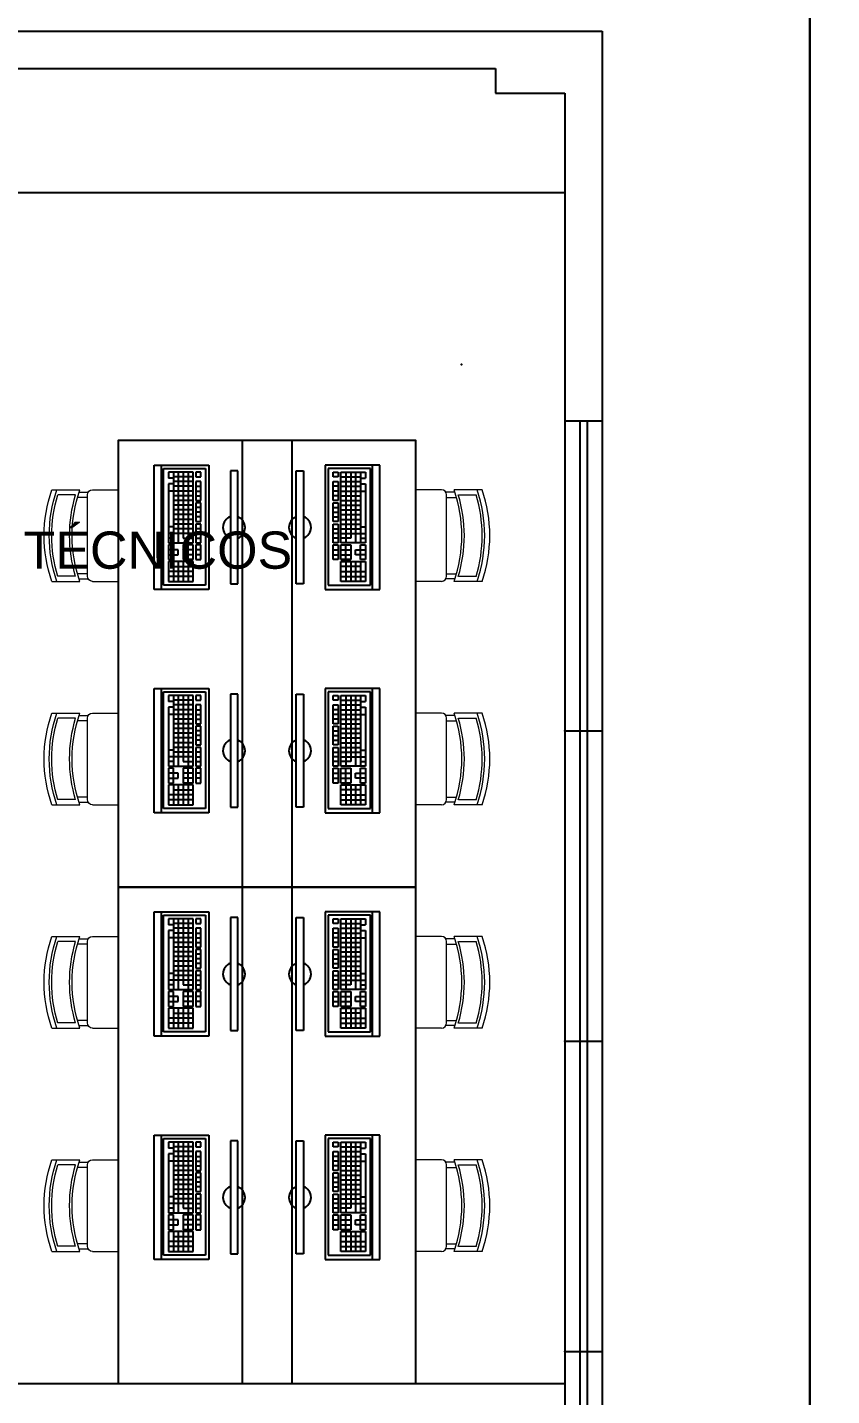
# Model space of a CAD drawing. Header units: millimetres. Extents: x 7034 to 7235, y -465 to -380.
# Drawn here: x 7163.03 to 7166.27, y -410.13 to -404.62 of the extents above; entities that cross this region are included whole.
import ezdxf

# ---------------------------------------------------------------- set-up
doc = ezdxf.new("R2010")
doc.units = ezdxf.units.MM
doc.header["$LTSCALE"] = 0.005
doc.linetypes.add('CONTINUO', pattern=[0])
doc.layers.get('0').update_dxf_attribs({"linetype": 'CONTINUO'})
doc.layers.add('0-LAYOUT', color=250, linetype='Continuous', lineweight=25)
for name, color, linetype in [('ARQ-PEITORIAL', 4, 'Continuous'), ('ARQ_ALVENARIA', 6, 'Continuous'), ('ARQ_ESQUADRIA', 5, 'Continuous'), ('ARQ_TXT_AMBIENTE', 3, 'Continuous')]:
    doc.layers.add(name, color=color, linetype=linetype)
doc.styles.get("Standard").update_dxf_attribs({"font": 'arial.ttf'})

# ---------------------------------------------------------------- blocks, each defined once
blk = doc.blocks.new('vafres')
at = {"lineweight": 13, "ltscale": 0.2}
for p, q in [((2157.847, 914.6481), (2157.847, 914.5352)), ((2157.8675, 914.5521), (2157.8675, 914.6239)), ((2158.1958, 914.5521), (2158.1958, 914.6239)), ((2158.2163, 914.6481), (2158.2163, 914.5352)), ((2157.8573, 914.5386), (2157.8573, 914.5017)), ((2157.8778, 914.5044), (2157.8778, 914.5455)), ((2158.1856, 914.5044), (2158.1856, 914.5448)), ((2158.2061, 914.5386), (2158.2061, 914.5017)), ((2157.847, 914.4839), (2157.847, 914.3813)), ((2158.1958, 914.5044), (2157.8675, 914.5044)), ((2158.2163, 914.4839), (2158.2163, 914.3813))]:
    blk.add_line(p, q, dxfattribs=at)
for centre, radius, start, end in [((2158.0317, 914.1094), 0.5694, 71.0753, 108.9246), ((2158.0317, 914.0889), 0.5694, 71.0753, 108.9246), ((2158.0317, 914.0787), 0.5694, 73.2016, 106.7984), ((2158.0317, 914.0787), 0.5694, 73.2016, 106.7984), ((2158.0317, 914.0069), 0.5694, 73.2016, 106.7984), ((2158.0317, 913.9966), 0.5694, 71.0753, 108.9246), ((2157.8675, 914.4839), 0.0205, 90, 180), ((2158.1958, 914.4839), 0.0205, 360, 90)]:
    blk.add_arc(centre, radius, start, end, dxfattribs=at)

msp = doc.modelspace()

# ---------------------------------------------------------------- linework, layer by layer
for points in [[(7166.1864, -402.1477), (7166.1864, -416.9977), (7145.1864, -416.9977), (7145.1864, -402.1477)], [(7187.1864, -402.1477), (7187.1864, -416.9977), (7166.1864, -416.9977), (7166.1864, -402.1477)]]:
    msp.add_lwpolyline(points, close=True)
at = {"layer": '0-LAYOUT'}
for p, q in [((7160.2696, -405.2832), (7165.1996, -405.2832)), ((7163.8996, -406.2832), (7163.8996, -410.0832)), ((7164.0996, -406.2832), (7164.0996, -410.0832)), ((7163.5452, -406.8826), (7163.5452, -406.3826)), ((7163.5452, -406.3826), (7163.5752, -406.3826)), ((7163.5752, -406.3826), (7163.7652, -406.3826)), ((7163.5752, -406.8826), (7163.5752, -406.3826)), ((7163.5825, -406.3953), (7163.7525, -406.3953)), ((7163.5825, -406.8653), (7163.5825, -406.3953)), ((7163.6025, -406.4103), (7163.6025, -406.4349)), ((7163.7025, -406.4103), (7163.6025, -406.4103)), ((7163.6225, -406.4103), (7163.6225, -406.6953)), ((7163.6425, -406.4103), (7163.6425, -406.6953)), ((7163.6625, -406.4103), (7163.6625, -406.6763)), ((7163.6825, -406.4103), (7163.6825, -406.6953)), ((7163.7025, -406.6953), (7163.7025, -406.4103)), ((7163.7125, -406.4103), (7163.7125, -406.4293)), ((7163.7325, -406.4103), (7163.7125, -406.4103)), ((7163.7325, -406.4293), (7163.7325, -406.4103)), ((7163.7525, -406.3953), (7163.7525, -406.8653)), ((7163.7652, -406.3826), (7163.7652, -406.8826)), ((7163.8523, -406.405), (7163.8523, -406.8601)), ((7163.8823, -406.405), (7163.8523, -406.405)), ((7163.8823, -406.8601), (7163.8823, -406.405)), ((7164.1169, -406.8601), (7164.1169, -406.405)), ((7164.1169, -406.405), (7164.1469, -406.405)), ((7164.1469, -406.405), (7164.1469, -406.8601)), ((7164.234, -406.3826), (7164.234, -406.8826)), ((7164.424, -406.3826), (7164.234, -406.3826)), ((7164.2467, -406.3953), (7164.2467, -406.8653)), ((7164.4167, -406.3953), (7164.2467, -406.3953)), ((7164.2667, -406.4293), (7164.2667, -406.4103)), ((7164.2667, -406.4103), (7164.2867, -406.4103)), ((7164.2867, -406.4103), (7164.2867, -406.4293)), ((7164.2967, -406.6953), (7164.2967, -406.4103)), ((7164.2967, -406.4103), (7164.3967, -406.4103)), ((7164.3167, -406.4103), (7164.3167, -406.6953)), ((7164.3367, -406.4103), (7164.3367, -406.6763)), ((7164.3567, -406.4103), (7164.3567, -406.6953)), ((7164.3767, -406.4103), (7164.3767, -406.6953)), ((7164.3967, -406.4103), (7164.3967, -406.4349)), ((7164.4167, -406.8653), (7164.4167, -406.3953)), ((7164.424, -406.8826), (7164.424, -406.3826)), ((7164.454, -406.3826), (7164.424, -406.3826)), ((7164.454, -406.8826), (7164.454, -406.3826)), ((7163.6225, -406.4349), (7163.6025, -406.4349)), ((7163.6225, -406.4573), (7163.6025, -406.4573)), ((7163.6025, -406.4573), (7163.6025, -406.6953)), ((7163.7025, -406.4293), (7163.6225, -406.4293)), ((7163.7025, -406.4483), (7163.6225, -406.4483)), ((7163.7025, -406.4673), (7163.6225, -406.4673)), ((7163.7125, -406.4293), (7163.7325, -406.4293)), ((7163.7125, -406.4483), (7163.7125, -406.5243)), ((7163.7325, -406.4483), (7163.7125, -406.4483)), ((7163.7125, -406.4673), (7163.7325, -406.4673)), ((7163.7325, -406.5243), (7163.7325, -406.4483)), ((7164.2867, -406.4293), (7164.2667, -406.4293)), ((7164.2667, -406.5243), (7164.2667, -406.4483)), ((7164.2667, -406.4483), (7164.2867, -406.4483)), ((7164.2867, -406.4673), (7164.2667, -406.4673)), ((7164.2867, -406.4483), (7164.2867, -406.5243)), ((7164.2967, -406.4293), (7164.3767, -406.4293)), ((7164.2967, -406.4483), (7164.3767, -406.4483)), ((7164.2967, -406.4673), (7164.3767, -406.4673)), ((7164.3767, -406.4349), (7164.3967, -406.4349)), ((7164.3767, -406.4573), (7164.3967, -406.4573)), ((7164.3967, -406.4573), (7164.3967, -406.6953)), ((7163.7025, -406.4863), (7163.6025, -406.4863)), ((7163.7025, -406.5053), (7163.6225, -406.5053)), ((7163.7025, -406.5243), (7163.6225, -406.5243)), ((7163.7125, -406.4863), (7163.7325, -406.4863)), ((7163.7125, -406.5053), (7163.7325, -406.5053)), ((7163.7125, -406.5243), (7163.7325, -406.5243)), ((7164.2867, -406.4863), (7164.2667, -406.4863)), ((7164.2867, -406.5053), (7164.2667, -406.5053)), ((7164.2867, -406.5243), (7164.2667, -406.5243)), ((7164.2967, -406.4863), (7164.3967, -406.4863)), ((7164.2967, -406.5053), (7164.3767, -406.5053)), ((7164.2967, -406.5243), (7164.3767, -406.5243)), ((7163.7025, -406.5433), (7163.6225, -406.5433)), ((7163.7025, -406.5623), (7163.6225, -406.5623)), ((7163.7025, -406.5813), (7163.6225, -406.5813)), ((7163.7125, -406.5334), (7163.7125, -406.6094)), ((7163.7325, -406.5334), (7163.7125, -406.5334)), ((7163.7325, -406.5524), (7163.7125, -406.5524)), ((7163.7325, -406.5714), (7163.7125, -406.5714)), ((7163.7325, -406.6094), (7163.7325, -406.5334)), ((7164.2667, -406.6094), (7164.2667, -406.5334)), ((7164.2667, -406.5334), (7164.2867, -406.5334)), ((7164.2667, -406.5524), (7164.2867, -406.5524)), ((7164.2667, -406.5714), (7164.2867, -406.5714)), ((7164.2867, -406.5334), (7164.2867, -406.6094)), ((7164.2967, -406.5433), (7164.3767, -406.5433)), ((7164.2967, -406.5623), (7164.3767, -406.5623)), ((7164.2967, -406.5813), (7164.3767, -406.5813)), ((7163.6225, -406.6303), (7163.6025, -406.6303)), ((7163.7025, -406.6003), (7163.6225, -406.6003)), ((7163.7025, -406.6193), (7163.6225, -406.6193)), ((7163.7025, -406.6383), (7163.6225, -406.6383)), ((7163.7325, -406.5904), (7163.7125, -406.5904)), ((7163.7125, -406.6094), (7163.7325, -406.6094)), ((7163.7125, -406.6193), (7163.7125, -406.6953)), ((7163.7325, -406.6193), (7163.7125, -406.6193)), ((7163.7325, -406.6383), (7163.7125, -406.6383)), ((7163.7325, -406.6953), (7163.7325, -406.6193)), ((7164.2667, -406.5904), (7164.2867, -406.5904)), ((7164.2867, -406.6094), (7164.2667, -406.6094)), ((7164.2667, -406.6953), (7164.2667, -406.6193)), ((7164.2667, -406.6193), (7164.2867, -406.6193)), ((7164.2667, -406.6383), (7164.2867, -406.6383)), ((7164.2867, -406.6193), (7164.2867, -406.6953)), ((7164.2967, -406.6003), (7164.3767, -406.6003)), ((7164.2967, -406.6193), (7164.3767, -406.6193)), ((7164.2967, -406.6383), (7164.3767, -406.6383)), ((7164.3767, -406.6303), (7164.3967, -406.6303)), ((7163.7025, -406.6573), (7163.6025, -406.6573)), ((7163.6225, -406.6763), (7163.6025, -406.6763)), ((7163.6625, -406.6763), (7163.7025, -406.6763)), ((7163.7125, -406.6573), (7163.7325, -406.6573)), ((7163.7125, -406.6763), (7163.7325, -406.6763)), ((7164.2867, -406.6573), (7164.2667, -406.6573)), ((7164.2867, -406.6763), (7164.2667, -406.6763)), ((7164.2967, -406.6573), (7164.3967, -406.6573)), ((7164.3367, -406.6763), (7164.2967, -406.6763)), ((7164.3767, -406.6763), (7164.3967, -406.6763)), ((7163.6025, -406.6953), (7163.7025, -406.6953)), ((7163.6025, -406.7028), (7163.6025, -406.7628)), ((7163.6225, -406.7028), (7163.6025, -406.7028)), ((7163.6425, -406.7228), (7163.6025, -406.7228)), ((7163.6025, -406.7428), (7163.6425, -406.7428)), ((7163.6225, -406.7628), (7163.6225, -406.7028)), ((7163.6425, -406.7428), (7163.6425, -406.7228)), ((7163.6625, -406.7028), (7163.6625, -406.7628)), ((7163.7025, -406.7028), (7163.6625, -406.7028)), ((7163.7025, -406.7228), (7163.6625, -406.7228)), ((7163.7025, -406.7428), (7163.6625, -406.7428)), ((7163.6825, -406.7628), (7163.6825, -406.7028)), ((7163.7025, -406.7628), (7163.7025, -406.7028)), ((7163.7125, -406.6953), (7163.7325, -406.6953)), ((7163.7125, -406.7028), (7163.7125, -406.7628)), ((7163.7325, -406.7028), (7163.7125, -406.7028)), ((7163.7325, -406.7228), (7163.7125, -406.7228)), ((7163.7325, -406.7428), (7163.7125, -406.7428)), ((7163.7325, -406.7628), (7163.7325, -406.7028)), ((7164.2867, -406.6953), (7164.2667, -406.6953)), ((7164.2667, -406.7628), (7164.2667, -406.7028)), ((7164.2667, -406.7028), (7164.2867, -406.7028)), ((7164.2667, -406.7228), (7164.2867, -406.7228)), ((7164.2667, -406.7428), (7164.2867, -406.7428)), ((7164.2867, -406.7028), (7164.2867, -406.7628)), ((7164.3967, -406.6953), (7164.2967, -406.6953)), ((7164.2967, -406.7628), (7164.2967, -406.7028)), ((7164.2967, -406.7028), (7164.3367, -406.7028)), ((7164.2967, -406.7228), (7164.3367, -406.7228)), ((7164.2967, -406.7428), (7164.3367, -406.7428)), ((7164.3167, -406.7628), (7164.3167, -406.7028)), ((7164.3367, -406.7028), (7164.3367, -406.7628)), ((7164.3567, -406.7428), (7164.3567, -406.7228)), ((7164.3567, -406.7228), (7164.3967, -406.7228)), ((7164.3967, -406.7428), (7164.3567, -406.7428)), ((7164.3767, -406.7028), (7164.3967, -406.7028)), ((7164.3767, -406.7628), (7164.3767, -406.7028)), ((7164.3967, -406.7028), (7164.3967, -406.7628)), ((7163.6025, -406.7628), (7163.6225, -406.7628)), ((7163.6025, -406.7703), (7163.6025, -406.8503)), ((7163.7025, -406.7703), (7163.6025, -406.7703)), ((7163.6225, -406.7703), (7163.6225, -406.8503)), ((7163.6225, -406.7903), (7163.7025, -406.7903)), ((7163.6425, -406.7703), (7163.6425, -406.8503)), ((7163.6625, -406.7628), (7163.7025, -406.7628)), ((7163.7025, -406.7628), (7163.6625, -406.7628)), ((7163.6625, -406.7703), (7163.6625, -406.8503)), ((7163.6825, -406.7703), (7163.6825, -406.8503)), ((7163.7025, -406.8503), (7163.7025, -406.7703)), ((7163.7125, -406.7628), (7163.7325, -406.7628)), ((7164.2867, -406.7628), (7164.2667, -406.7628)), ((7164.3367, -406.7628), (7164.2967, -406.7628)), ((7164.2967, -406.7628), (7164.3367, -406.7628)), ((7164.2967, -406.8503), (7164.2967, -406.7703)), ((7164.2967, -406.7703), (7164.3967, -406.7703)), ((7164.3767, -406.7903), (7164.2967, -406.7903)), ((7164.3167, -406.7703), (7164.3167, -406.8503)), ((7164.3367, -406.7703), (7164.3367, -406.8503)), ((7164.3567, -406.7703), (7164.3567, -406.8503)), ((7164.3967, -406.7628), (7164.3767, -406.7628)), ((7164.3767, -406.7703), (7164.3767, -406.8503)), ((7164.3967, -406.7703), (7164.3967, -406.8503)), ((7163.7025, -406.8103), (7163.6025, -406.8103)), ((7163.7025, -406.8303), (7163.6025, -406.8303)), ((7163.6025, -406.8503), (7163.7025, -406.8503)), ((7163.8523, -406.8601), (7163.8823, -406.8601)), ((7164.1469, -406.8601), (7164.1169, -406.8601)), ((7164.2967, -406.8103), (7164.3967, -406.8103)), ((7164.2967, -406.8303), (7164.3967, -406.8303)), ((7164.3967, -406.8503), (7164.2967, -406.8503)), ((7163.5752, -406.8826), (7163.5452, -406.8826)), ((7163.7652, -406.8826), (7163.5752, -406.8826)), ((7163.7525, -406.8653), (7163.5825, -406.8653)), ((7164.234, -406.8826), (7164.424, -406.8826)), ((7164.2467, -406.8653), (7164.4167, -406.8653)), ((7164.424, -406.8826), (7164.454, -406.8826)), ((7163.5452, -407.7826), (7163.5452, -407.2826)), ((7163.5452, -407.2826), (7163.5752, -407.2826)), ((7163.5752, -407.2826), (7163.7652, -407.2826)), ((7163.5752, -407.7826), (7163.5752, -407.2826)), ((7163.5825, -407.2953), (7163.7525, -407.2953)), ((7163.5825, -407.7653), (7163.5825, -407.2953)), ((7163.7525, -407.2953), (7163.7525, -407.7653)), ((7163.7652, -407.2826), (7163.7652, -407.7826)), ((7164.234, -407.2826), (7164.234, -407.7826)), ((7164.424, -407.2826), (7164.234, -407.2826)), ((7164.2467, -407.2953), (7164.2467, -407.7653)), ((7164.4167, -407.2953), (7164.2467, -407.2953)), ((7164.4167, -407.7653), (7164.4167, -407.2953)), ((7164.424, -407.7826), (7164.424, -407.2826)), ((7164.454, -407.2826), (7164.424, -407.2826)), ((7164.454, -407.7826), (7164.454, -407.2826)), ((7163.6025, -407.3103), (7163.6025, -407.3349)), ((7163.7025, -407.3103), (7163.6025, -407.3103)), ((7163.6225, -407.3349), (7163.6025, -407.3349)), ((7163.6225, -407.3103), (7163.6225, -407.5953)), ((7163.7025, -407.3293), (7163.6225, -407.3293)), ((7163.7025, -407.3483), (7163.6225, -407.3483)), ((7163.6425, -407.3103), (7163.6425, -407.5953)), ((7163.6625, -407.3103), (7163.6625, -407.5763)), ((7163.6825, -407.3103), (7163.6825, -407.5953)), ((7163.7025, -407.5953), (7163.7025, -407.3103)), ((7163.7125, -407.3103), (7163.7125, -407.3293)), ((7163.7325, -407.3103), (7163.7125, -407.3103)), ((7163.7125, -407.3293), (7163.7325, -407.3293)), ((7163.7125, -407.3483), (7163.7125, -407.4243)), ((7163.7325, -407.3483), (7163.7125, -407.3483)), ((7163.7325, -407.3293), (7163.7325, -407.3103)), ((7163.7325, -407.4243), (7163.7325, -407.3483)), ((7163.8523, -407.305), (7163.8523, -407.7601)), ((7163.8823, -407.305), (7163.8523, -407.305)), ((7163.8823, -407.7601), (7163.8823, -407.305)), ((7164.1169, -407.7601), (7164.1169, -407.305)), ((7164.1169, -407.305), (7164.1469, -407.305)), ((7164.1469, -407.305), (7164.1469, -407.7601)), ((7164.2667, -407.3293), (7164.2667, -407.3103)), ((7164.2667, -407.3103), (7164.2867, -407.3103)), ((7164.2867, -407.3293), (7164.2667, -407.3293)), ((7164.2667, -407.4243), (7164.2667, -407.3483)), ((7164.2667, -407.3483), (7164.2867, -407.3483)), ((7164.2867, -407.3103), (7164.2867, -407.3293)), ((7164.2867, -407.3483), (7164.2867, -407.4243)), ((7164.2967, -407.5953), (7164.2967, -407.3103)), ((7164.2967, -407.3103), (7164.3967, -407.3103)), ((7164.2967, -407.3293), (7164.3767, -407.3293)), ((7164.2967, -407.3483), (7164.3767, -407.3483)), ((7164.3167, -407.3103), (7164.3167, -407.5953)), ((7164.3367, -407.3103), (7164.3367, -407.5763)), ((7164.3567, -407.3103), (7164.3567, -407.5953)), ((7164.3767, -407.3103), (7164.3767, -407.5953)), ((7164.3767, -407.3349), (7164.3967, -407.3349)), ((7164.3967, -407.3103), (7164.3967, -407.3349)), ((7163.6225, -407.3573), (7163.6025, -407.3573)), ((7163.6025, -407.3573), (7163.6025, -407.5953)), ((7163.7025, -407.3863), (7163.6025, -407.3863)), ((7163.7025, -407.3673), (7163.6225, -407.3673)), ((7163.7025, -407.4053), (7163.6225, -407.4053)), ((7163.7125, -407.3673), (7163.7325, -407.3673)), ((7163.7125, -407.3863), (7163.7325, -407.3863)), ((7163.7125, -407.4053), (7163.7325, -407.4053)), ((7164.2867, -407.3673), (7164.2667, -407.3673)), ((7164.2867, -407.3863), (7164.2667, -407.3863)), ((7164.2867, -407.4053), (7164.2667, -407.4053)), ((7164.2967, -407.3673), (7164.3767, -407.3673)), ((7164.2967, -407.3863), (7164.3967, -407.3863)), ((7164.2967, -407.4053), (7164.3767, -407.4053)), ((7164.3767, -407.3573), (7164.3967, -407.3573)), ((7164.3967, -407.3573), (7164.3967, -407.5953)), ((7163.7025, -407.4243), (7163.6225, -407.4243)), ((7163.7025, -407.4433), (7163.6225, -407.4433)), ((7163.7025, -407.4623), (7163.6225, -407.4623)), ((7163.7125, -407.4243), (7163.7325, -407.4243)), ((7163.7125, -407.4334), (7163.7125, -407.5094)), ((7163.7325, -407.4334), (7163.7125, -407.4334)), ((7163.7325, -407.4524), (7163.7125, -407.4524)), ((7163.7325, -407.5094), (7163.7325, -407.4334)), ((7164.2867, -407.4243), (7164.2667, -407.4243)), ((7164.2667, -407.5094), (7164.2667, -407.4334)), ((7164.2667, -407.4334), (7164.2867, -407.4334)), ((7164.2667, -407.4524), (7164.2867, -407.4524)), ((7164.2867, -407.4334), (7164.2867, -407.5094)), ((7164.2967, -407.4243), (7164.3767, -407.4243)), ((7164.2967, -407.4433), (7164.3767, -407.4433)), ((7164.2967, -407.4623), (7164.3767, -407.4623)), ((7163.7025, -407.4813), (7163.6225, -407.4813)), ((7163.7025, -407.5003), (7163.6225, -407.5003)), ((7163.7025, -407.5193), (7163.6225, -407.5193)), ((7163.7325, -407.4714), (7163.7125, -407.4714)), ((7163.7325, -407.4904), (7163.7125, -407.4904)), ((7163.7125, -407.5094), (7163.7325, -407.5094)), ((7163.7125, -407.5193), (7163.7125, -407.5953)), ((7163.7325, -407.5193), (7163.7125, -407.5193)), ((7163.7325, -407.5953), (7163.7325, -407.5193)), ((7164.2667, -407.4714), (7164.2867, -407.4714)), ((7164.2667, -407.4904), (7164.2867, -407.4904)), ((7164.2867, -407.5094), (7164.2667, -407.5094)), ((7164.2667, -407.5953), (7164.2667, -407.5193)), ((7164.2667, -407.5193), (7164.2867, -407.5193)), ((7164.2867, -407.5193), (7164.2867, -407.5953)), ((7164.2967, -407.4813), (7164.3767, -407.4813)), ((7164.2967, -407.5003), (7164.3767, -407.5003)), ((7164.2967, -407.5193), (7164.3767, -407.5193)), ((7163.6225, -407.5303), (7163.6025, -407.5303)), ((7163.7025, -407.5573), (7163.6025, -407.5573)), ((7163.6225, -407.5763), (7163.6025, -407.5763)), ((7163.7025, -407.5383), (7163.6225, -407.5383)), ((7163.6625, -407.5763), (7163.7025, -407.5763)), ((7163.7325, -407.5383), (7163.7125, -407.5383)), ((7163.7125, -407.5573), (7163.7325, -407.5573)), ((7163.7125, -407.5763), (7163.7325, -407.5763)), ((7164.2667, -407.5383), (7164.2867, -407.5383)), ((7164.2867, -407.5573), (7164.2667, -407.5573)), ((7164.2867, -407.5763), (7164.2667, -407.5763)), ((7164.2967, -407.5383), (7164.3767, -407.5383)), ((7164.2967, -407.5573), (7164.3967, -407.5573)), ((7164.3367, -407.5763), (7164.2967, -407.5763)), ((7164.3767, -407.5303), (7164.3967, -407.5303)), ((7164.3767, -407.5763), (7164.3967, -407.5763)), ((7163.6025, -407.5953), (7163.7025, -407.5953)), ((7163.6025, -407.6028), (7163.6025, -407.6628)), ((7163.6225, -407.6028), (7163.6025, -407.6028)), ((7163.6425, -407.6228), (7163.6025, -407.6228)), ((7163.6225, -407.6628), (7163.6225, -407.6028)), ((7163.6425, -407.6428), (7163.6425, -407.6228)), ((7163.6625, -407.6028), (7163.6625, -407.6628)), ((7163.7025, -407.6028), (7163.6625, -407.6028)), ((7163.7025, -407.6228), (7163.6625, -407.6228)), ((7163.6825, -407.6628), (7163.6825, -407.6028)), ((7163.7025, -407.6628), (7163.7025, -407.6028)), ((7163.7125, -407.5953), (7163.7325, -407.5953)), ((7163.7125, -407.6028), (7163.7125, -407.6628)), ((7163.7325, -407.6028), (7163.7125, -407.6028)), ((7163.7325, -407.6228), (7163.7125, -407.6228)), ((7163.7325, -407.6628), (7163.7325, -407.6028)), ((7164.2867, -407.5953), (7164.2667, -407.5953)), ((7164.2667, -407.6628), (7164.2667, -407.6028)), ((7164.2667, -407.6028), (7164.2867, -407.6028)), ((7164.2667, -407.6228), (7164.2867, -407.6228)), ((7164.2867, -407.6028), (7164.2867, -407.6628)), ((7164.3967, -407.5953), (7164.2967, -407.5953)), ((7164.2967, -407.6628), (7164.2967, -407.6028)), ((7164.2967, -407.6028), (7164.3367, -407.6028)), ((7164.2967, -407.6228), (7164.3367, -407.6228)), ((7164.3167, -407.6628), (7164.3167, -407.6028)), ((7164.3367, -407.6028), (7164.3367, -407.6628)), ((7164.3567, -407.6428), (7164.3567, -407.6228)), ((7164.3567, -407.6228), (7164.3967, -407.6228)), ((7164.3767, -407.6028), (7164.3967, -407.6028)), ((7164.3767, -407.6628), (7164.3767, -407.6028)), ((7164.3967, -407.6028), (7164.3967, -407.6628)), ((7163.6025, -407.6428), (7163.6425, -407.6428)), ((7163.6025, -407.6628), (7163.6225, -407.6628)), ((7163.6025, -407.6703), (7163.6025, -407.7503)), ((7163.7025, -407.6703), (7163.6025, -407.6703)), ((7163.6225, -407.6703), (7163.6225, -407.7503)), ((7163.6425, -407.6703), (7163.6425, -407.7503)), ((7163.7025, -407.6428), (7163.6625, -407.6428)), ((7163.6625, -407.6628), (7163.7025, -407.6628)), ((7163.7025, -407.6628), (7163.6625, -407.6628)), ((7163.6625, -407.6703), (7163.6625, -407.7503)), ((7163.6825, -407.6703), (7163.6825, -407.7503)), ((7163.7025, -407.7503), (7163.7025, -407.6703)), ((7163.7325, -407.6428), (7163.7125, -407.6428)), ((7163.7125, -407.6628), (7163.7325, -407.6628)), ((7164.2667, -407.6428), (7164.2867, -407.6428)), ((7164.2867, -407.6628), (7164.2667, -407.6628)), ((7164.2967, -407.6428), (7164.3367, -407.6428)), ((7164.3367, -407.6628), (7164.2967, -407.6628)), ((7164.2967, -407.6628), (7164.3367, -407.6628)), ((7164.2967, -407.7503), (7164.2967, -407.6703)), ((7164.2967, -407.6703), (7164.3967, -407.6703)), ((7164.3167, -407.6703), (7164.3167, -407.7503)), ((7164.3367, -407.6703), (7164.3367, -407.7503)), ((7164.3967, -407.6428), (7164.3567, -407.6428)), ((7164.3567, -407.6703), (7164.3567, -407.7503)), ((7164.3967, -407.6628), (7164.3767, -407.6628)), ((7164.3767, -407.6703), (7164.3767, -407.7503)), ((7164.3967, -407.6703), (7164.3967, -407.7503)), ((7163.7025, -407.7103), (7163.6025, -407.7103)), ((7163.7025, -407.7303), (7163.6025, -407.7303)), ((7163.6225, -407.6903), (7163.7025, -407.6903)), ((7164.3767, -407.6903), (7164.2967, -407.6903)), ((7164.2967, -407.7103), (7164.3967, -407.7103)), ((7164.2967, -407.7303), (7164.3967, -407.7303)), ((7163.5752, -407.7826), (7163.5452, -407.7826)), ((7163.7652, -407.7826), (7163.5752, -407.7826)), ((7163.7525, -407.7653), (7163.5825, -407.7653)), ((7163.6025, -407.7503), (7163.7025, -407.7503)), ((7163.8523, -407.7601), (7163.8823, -407.7601)), ((7164.1469, -407.7601), (7164.1169, -407.7601)), ((7164.234, -407.7826), (7164.424, -407.7826)), ((7164.2467, -407.7653), (7164.4167, -407.7653)), ((7164.3967, -407.7503), (7164.2967, -407.7503)), ((7164.424, -407.7826), (7164.454, -407.7826)), ((7163.5452, -408.6826), (7163.5452, -408.1826)), ((7163.5452, -408.1826), (7163.5752, -408.1826)), ((7163.5752, -408.1826), (7163.7652, -408.1826)), ((7163.5752, -408.6826), (7163.5752, -408.1826)), ((7163.7652, -408.1826), (7163.7652, -408.6826)), ((7164.234, -408.1826), (7164.234, -408.6826)), ((7164.424, -408.1826), (7164.234, -408.1826)), ((7164.424, -408.6826), (7164.424, -408.1826)), ((7164.454, -408.1826), (7164.424, -408.1826)), ((7164.454, -408.6826), (7164.454, -408.1826)), ((7163.5825, -408.1953), (7163.7525, -408.1953)), ((7163.5825, -408.6653), (7163.5825, -408.1953)), ((7163.6025, -408.2103), (7163.6025, -408.2349)), ((7163.7025, -408.2103), (7163.6025, -408.2103)), ((7163.6225, -408.2349), (7163.6025, -408.2349)), ((7163.6225, -408.2103), (7163.6225, -408.4953)), ((7163.7025, -408.2293), (7163.6225, -408.2293)), ((7163.6425, -408.2103), (7163.6425, -408.4953)), ((7163.6625, -408.2103), (7163.6625, -408.4763)), ((7163.6825, -408.2103), (7163.6825, -408.4953)), ((7163.7025, -408.4953), (7163.7025, -408.2103)), ((7163.7125, -408.2103), (7163.7125, -408.2293)), ((7163.7325, -408.2103), (7163.7125, -408.2103)), ((7163.7125, -408.2293), (7163.7325, -408.2293)), ((7163.7325, -408.2293), (7163.7325, -408.2103)), ((7163.7525, -408.1953), (7163.7525, -408.6653)), ((7163.8523, -408.205), (7163.8523, -408.6601)), ((7163.8823, -408.205), (7163.8523, -408.205)), ((7163.8823, -408.6601), (7163.8823, -408.205)), ((7164.1169, -408.6601), (7164.1169, -408.205)), ((7164.1169, -408.205), (7164.1469, -408.205)), ((7164.1469, -408.205), (7164.1469, -408.6601)), ((7164.2467, -408.1953), (7164.2467, -408.6653)), ((7164.4167, -408.1953), (7164.2467, -408.1953)), ((7164.2667, -408.2293), (7164.2667, -408.2103)), ((7164.2667, -408.2103), (7164.2867, -408.2103)), ((7164.2867, -408.2293), (7164.2667, -408.2293)), ((7164.2867, -408.2103), (7164.2867, -408.2293)), ((7164.2967, -408.4953), (7164.2967, -408.2103)), ((7164.2967, -408.2103), (7164.3967, -408.2103)), ((7164.2967, -408.2293), (7164.3767, -408.2293)), ((7164.3167, -408.2103), (7164.3167, -408.4953)), ((7164.3367, -408.2103), (7164.3367, -408.4763)), ((7164.3567, -408.2103), (7164.3567, -408.4953)), ((7164.3767, -408.2103), (7164.3767, -408.4953)), ((7164.3767, -408.2349), (7164.3967, -408.2349)), ((7164.3967, -408.2103), (7164.3967, -408.2349)), ((7164.4167, -408.6653), (7164.4167, -408.1953)), ((7163.6225, -408.2573), (7163.6025, -408.2573)), ((7163.6025, -408.2573), (7163.6025, -408.4953)), ((7163.7025, -408.2863), (7163.6025, -408.2863)), ((7163.7025, -408.2483), (7163.6225, -408.2483)), ((7163.7025, -408.2673), (7163.6225, -408.2673)), ((7163.7125, -408.2483), (7163.7125, -408.3243)), ((7163.7325, -408.2483), (7163.7125, -408.2483)), ((7163.7125, -408.2673), (7163.7325, -408.2673)), ((7163.7125, -408.2863), (7163.7325, -408.2863)), ((7163.7325, -408.3243), (7163.7325, -408.2483)), ((7164.2667, -408.3243), (7164.2667, -408.2483)), ((7164.2667, -408.2483), (7164.2867, -408.2483)), ((7164.2867, -408.2673), (7164.2667, -408.2673)), ((7164.2867, -408.2863), (7164.2667, -408.2863)), ((7164.2867, -408.2483), (7164.2867, -408.3243)), ((7164.2967, -408.2483), (7164.3767, -408.2483)), ((7164.2967, -408.2673), (7164.3767, -408.2673)), ((7164.2967, -408.2863), (7164.3967, -408.2863)), ((7164.3767, -408.2573), (7164.3967, -408.2573)), ((7164.3967, -408.2573), (7164.3967, -408.4953)), ((7163.7025, -408.3053), (7163.6225, -408.3053)), ((7163.7025, -408.3243), (7163.6225, -408.3243)), ((7163.7025, -408.3433), (7163.6225, -408.3433)), ((7163.7125, -408.3053), (7163.7325, -408.3053)), ((7163.7125, -408.3243), (7163.7325, -408.3243)), ((7163.7125, -408.3334), (7163.7125, -408.4094)), ((7163.7325, -408.3334), (7163.7125, -408.3334)), ((7163.7325, -408.4094), (7163.7325, -408.3334)), ((7164.2867, -408.3053), (7164.2667, -408.3053)), ((7164.2867, -408.3243), (7164.2667, -408.3243)), ((7164.2667, -408.4094), (7164.2667, -408.3334)), ((7164.2667, -408.3334), (7164.2867, -408.3334)), ((7164.2867, -408.3334), (7164.2867, -408.4094)), ((7164.2967, -408.3053), (7164.3767, -408.3053)), ((7164.2967, -408.3243), (7164.3767, -408.3243)), ((7164.2967, -408.3433), (7164.3767, -408.3433)), ((7163.7025, -408.3623), (7163.6225, -408.3623)), ((7163.7025, -408.3813), (7163.6225, -408.3813)), ((7163.7025, -408.4003), (7163.6225, -408.4003)), ((7163.7325, -408.3524), (7163.7125, -408.3524)), ((7163.7325, -408.3714), (7163.7125, -408.3714)), ((7163.7325, -408.3904), (7163.7125, -408.3904)), ((7164.2667, -408.3524), (7164.2867, -408.3524)), ((7164.2667, -408.3714), (7164.2867, -408.3714)), ((7164.2667, -408.3904), (7164.2867, -408.3904)), ((7164.2967, -408.3623), (7164.3767, -408.3623)), ((7164.2967, -408.3813), (7164.3767, -408.3813)), ((7164.2967, -408.4003), (7164.3767, -408.4003)), ((7163.6225, -408.4303), (7163.6025, -408.4303)), ((7163.7025, -408.4573), (7163.6025, -408.4573)), ((7163.7025, -408.4193), (7163.6225, -408.4193)), ((7163.7025, -408.4383), (7163.6225, -408.4383)), ((7163.7125, -408.4094), (7163.7325, -408.4094)), ((7163.7125, -408.4193), (7163.7125, -408.4953)), ((7163.7325, -408.4193), (7163.7125, -408.4193)), ((7163.7325, -408.4383), (7163.7125, -408.4383)), ((7163.7125, -408.4573), (7163.7325, -408.4573)), ((7163.7325, -408.4953), (7163.7325, -408.4193)), ((7164.2867, -408.4094), (7164.2667, -408.4094)), ((7164.2667, -408.4953), (7164.2667, -408.4193)), ((7164.2667, -408.4193), (7164.2867, -408.4193)), ((7164.2667, -408.4383), (7164.2867, -408.4383)), ((7164.2867, -408.4573), (7164.2667, -408.4573)), ((7164.2867, -408.4193), (7164.2867, -408.4953)), ((7164.2967, -408.4193), (7164.3767, -408.4193)), ((7164.2967, -408.4383), (7164.3767, -408.4383)), ((7164.2967, -408.4573), (7164.3967, -408.4573)), ((7164.3767, -408.4303), (7164.3967, -408.4303)), ((7163.6225, -408.4763), (7163.6025, -408.4763)), ((7163.6025, -408.4953), (7163.7025, -408.4953)), ((7163.6025, -408.5028), (7163.6025, -408.5628)), ((7163.6225, -408.5028), (7163.6025, -408.5028)), ((7163.6225, -408.5628), (7163.6225, -408.5028)), ((7163.6625, -408.4763), (7163.7025, -408.4763)), ((7163.6625, -408.5028), (7163.6625, -408.5628)), ((7163.7025, -408.5028), (7163.6625, -408.5028)), ((7163.6825, -408.5628), (7163.6825, -408.5028)), ((7163.7025, -408.5628), (7163.7025, -408.5028)), ((7163.7125, -408.4763), (7163.7325, -408.4763)), ((7163.7125, -408.4953), (7163.7325, -408.4953)), ((7163.7125, -408.5028), (7163.7125, -408.5628)), ((7163.7325, -408.5028), (7163.7125, -408.5028)), ((7163.7325, -408.5628), (7163.7325, -408.5028)), ((7164.2867, -408.4763), (7164.2667, -408.4763)), ((7164.2867, -408.4953), (7164.2667, -408.4953)), ((7164.2667, -408.5628), (7164.2667, -408.5028)), ((7164.2667, -408.5028), (7164.2867, -408.5028)), ((7164.2867, -408.5028), (7164.2867, -408.5628)), ((7164.3367, -408.4763), (7164.2967, -408.4763)), ((7164.3967, -408.4953), (7164.2967, -408.4953)), ((7164.2967, -408.5628), (7164.2967, -408.5028)), ((7164.2967, -408.5028), (7164.3367, -408.5028)), ((7164.3167, -408.5628), (7164.3167, -408.5028)), ((7164.3367, -408.5028), (7164.3367, -408.5628)), ((7164.3767, -408.4763), (7164.3967, -408.4763)), ((7164.3767, -408.5028), (7164.3967, -408.5028)), ((7164.3767, -408.5628), (7164.3767, -408.5028)), ((7164.3967, -408.5028), (7164.3967, -408.5628)), ((7163.6425, -408.5228), (7163.6025, -408.5228)), ((7163.6025, -408.5428), (7163.6425, -408.5428)), ((7163.6025, -408.5628), (7163.6225, -408.5628)), ((7163.6425, -408.5428), (7163.6425, -408.5228)), ((7163.7025, -408.5228), (7163.6625, -408.5228)), ((7163.7025, -408.5428), (7163.6625, -408.5428)), ((7163.6625, -408.5628), (7163.7025, -408.5628)), ((7163.7025, -408.5628), (7163.6625, -408.5628)), ((7163.7325, -408.5228), (7163.7125, -408.5228)), ((7163.7325, -408.5428), (7163.7125, -408.5428)), ((7163.7125, -408.5628), (7163.7325, -408.5628)), ((7164.2667, -408.5228), (7164.2867, -408.5228)), ((7164.2667, -408.5428), (7164.2867, -408.5428)), ((7164.2867, -408.5628), (7164.2667, -408.5628)), ((7164.2967, -408.5228), (7164.3367, -408.5228)), ((7164.2967, -408.5428), (7164.3367, -408.5428)), ((7164.3367, -408.5628), (7164.2967, -408.5628)), ((7164.2967, -408.5628), (7164.3367, -408.5628)), ((7164.3567, -408.5428), (7164.3567, -408.5228)), ((7164.3567, -408.5228), (7164.3967, -408.5228)), ((7164.3967, -408.5428), (7164.3567, -408.5428)), ((7164.3967, -408.5628), (7164.3767, -408.5628)), ((7163.6025, -408.5703), (7163.6025, -408.6503)), ((7163.7025, -408.5703), (7163.6025, -408.5703)), ((7163.7025, -408.6103), (7163.6025, -408.6103)), ((7163.6225, -408.5703), (7163.6225, -408.6503)), ((7163.6225, -408.5903), (7163.7025, -408.5903)), ((7163.6425, -408.5703), (7163.6425, -408.6503)), ((7163.6625, -408.5703), (7163.6625, -408.6503)), ((7163.6825, -408.5703), (7163.6825, -408.6503)), ((7163.7025, -408.6503), (7163.7025, -408.5703)), ((7164.2967, -408.6503), (7164.2967, -408.5703)), ((7164.2967, -408.5703), (7164.3967, -408.5703)), ((7164.3767, -408.5903), (7164.2967, -408.5903)), ((7164.2967, -408.6103), (7164.3967, -408.6103)), ((7164.3167, -408.5703), (7164.3167, -408.6503)), ((7164.3367, -408.5703), (7164.3367, -408.6503)), ((7164.3567, -408.5703), (7164.3567, -408.6503)), ((7164.3767, -408.5703), (7164.3767, -408.6503)), ((7164.3967, -408.5703), (7164.3967, -408.6503)), ((7163.7525, -408.6653), (7163.5825, -408.6653)), ((7163.7025, -408.6303), (7163.6025, -408.6303)), ((7163.6025, -408.6503), (7163.7025, -408.6503)), ((7163.8523, -408.6601), (7163.8823, -408.6601)), ((7164.1469, -408.6601), (7164.1169, -408.6601)), ((7164.2467, -408.6653), (7164.4167, -408.6653)), ((7164.2967, -408.6303), (7164.3967, -408.6303)), ((7164.3967, -408.6503), (7164.2967, -408.6503)), ((7163.5752, -408.6826), (7163.5452, -408.6826)), ((7163.7652, -408.6826), (7163.5752, -408.6826)), ((7164.234, -408.6826), (7164.424, -408.6826)), ((7164.424, -408.6826), (7164.454, -408.6826)), ((7163.5452, -409.5826), (7163.5452, -409.0826)), ((7163.5452, -409.0826), (7163.5752, -409.0826)), ((7163.5752, -409.0826), (7163.7652, -409.0826)), ((7163.5752, -409.5826), (7163.5752, -409.0826)), ((7163.5825, -409.0953), (7163.7525, -409.0953)), ((7163.5825, -409.5653), (7163.5825, -409.0953)), ((7163.6025, -409.1103), (7163.6025, -409.1349)), ((7163.7025, -409.1103), (7163.6025, -409.1103)), ((7163.6225, -409.1103), (7163.6225, -409.3953)), ((7163.6425, -409.1103), (7163.6425, -409.3953)), ((7163.6625, -409.1103), (7163.6625, -409.3763)), ((7163.6825, -409.1103), (7163.6825, -409.3953)), ((7163.7025, -409.3953), (7163.7025, -409.1103)), ((7163.7125, -409.1103), (7163.7125, -409.1293)), ((7163.7325, -409.1103), (7163.7125, -409.1103)), ((7163.7325, -409.1293), (7163.7325, -409.1103)), ((7163.7525, -409.0953), (7163.7525, -409.5653)), ((7163.7652, -409.0826), (7163.7652, -409.5826)), ((7163.8523, -409.105), (7163.8523, -409.5601)), ((7163.8823, -409.105), (7163.8523, -409.105)), ((7163.8823, -409.5601), (7163.8823, -409.105)), ((7164.1169, -409.5601), (7164.1169, -409.105)), ((7164.1169, -409.105), (7164.1469, -409.105)), ((7164.1469, -409.105), (7164.1469, -409.5601)), ((7164.234, -409.0826), (7164.234, -409.5826)), ((7164.424, -409.0826), (7164.234, -409.0826)), ((7164.2467, -409.0953), (7164.2467, -409.5653)), ((7164.4167, -409.0953), (7164.2467, -409.0953)), ((7164.2667, -409.1293), (7164.2667, -409.1103)), ((7164.2667, -409.1103), (7164.2867, -409.1103)), ((7164.2867, -409.1103), (7164.2867, -409.1293)), ((7164.2967, -409.3953), (7164.2967, -409.1103)), ((7164.2967, -409.1103), (7164.3967, -409.1103)), ((7164.3167, -409.1103), (7164.3167, -409.3953)), ((7164.3367, -409.1103), (7164.3367, -409.3763)), ((7164.3567, -409.1103), (7164.3567, -409.3953)), ((7164.3767, -409.1103), (7164.3767, -409.3953)), ((7164.3967, -409.1103), (7164.3967, -409.1349)), ((7164.4167, -409.5653), (7164.4167, -409.0953)), ((7164.424, -409.5826), (7164.424, -409.0826)), ((7164.454, -409.0826), (7164.424, -409.0826)), ((7164.454, -409.5826), (7164.454, -409.0826)), ((7163.6225, -409.1349), (7163.6025, -409.1349)), ((7163.6225, -409.1573), (7163.6025, -409.1573)), ((7163.6025, -409.1573), (7163.6025, -409.3953)), ((7163.7025, -409.1293), (7163.6225, -409.1293)), ((7163.7025, -409.1483), (7163.6225, -409.1483)), ((7163.7025, -409.1673), (7163.6225, -409.1673)), ((7163.7125, -409.1293), (7163.7325, -409.1293)), ((7163.7125, -409.1483), (7163.7125, -409.2243)), ((7163.7325, -409.1483), (7163.7125, -409.1483)), ((7163.7125, -409.1673), (7163.7325, -409.1673)), ((7163.7325, -409.2243), (7163.7325, -409.1483)), ((7164.2867, -409.1293), (7164.2667, -409.1293)), ((7164.2667, -409.2243), (7164.2667, -409.1483)), ((7164.2667, -409.1483), (7164.2867, -409.1483)), ((7164.2867, -409.1673), (7164.2667, -409.1673)), ((7164.2867, -409.1483), (7164.2867, -409.2243)), ((7164.2967, -409.1293), (7164.3767, -409.1293)), ((7164.2967, -409.1483), (7164.3767, -409.1483)), ((7164.2967, -409.1673), (7164.3767, -409.1673)), ((7164.3767, -409.1349), (7164.3967, -409.1349)), ((7164.3767, -409.1573), (7164.3967, -409.1573)), ((7164.3967, -409.1573), (7164.3967, -409.3953)), ((7163.7025, -409.1863), (7163.6025, -409.1863)), ((7163.7025, -409.2053), (7163.6225, -409.2053)), ((7163.7025, -409.2243), (7163.6225, -409.2243)), ((7163.7125, -409.1863), (7163.7325, -409.1863)), ((7163.7125, -409.2053), (7163.7325, -409.2053)), ((7163.7125, -409.2243), (7163.7325, -409.2243)), ((7164.2867, -409.1863), (7164.2667, -409.1863)), ((7164.2867, -409.2053), (7164.2667, -409.2053)), ((7164.2867, -409.2243), (7164.2667, -409.2243)), ((7164.2967, -409.1863), (7164.3967, -409.1863)), ((7164.2967, -409.2053), (7164.3767, -409.2053)), ((7164.2967, -409.2243), (7164.3767, -409.2243)), ((7163.7025, -409.2433), (7163.6225, -409.2433)), ((7163.7025, -409.2623), (7163.6225, -409.2623)), ((7163.7025, -409.2813), (7163.6225, -409.2813)), ((7163.7125, -409.2334), (7163.7125, -409.3094)), ((7163.7325, -409.2334), (7163.7125, -409.2334)), ((7163.7325, -409.2524), (7163.7125, -409.2524)), ((7163.7325, -409.2714), (7163.7125, -409.2714)), ((7163.7325, -409.3094), (7163.7325, -409.2334)), ((7164.2667, -409.3094), (7164.2667, -409.2334)), ((7164.2667, -409.2334), (7164.2867, -409.2334)), ((7164.2667, -409.2524), (7164.2867, -409.2524)), ((7164.2667, -409.2714), (7164.2867, -409.2714)), ((7164.2867, -409.2334), (7164.2867, -409.3094)), ((7164.2967, -409.2433), (7164.3767, -409.2433)), ((7164.2967, -409.2623), (7164.3767, -409.2623)), ((7164.2967, -409.2813), (7164.3767, -409.2813)), ((7163.6225, -409.3303), (7163.6025, -409.3303)), ((7163.7025, -409.3003), (7163.6225, -409.3003)), ((7163.7025, -409.3193), (7163.6225, -409.3193)), ((7163.7025, -409.3383), (7163.6225, -409.3383)), ((7163.7325, -409.2904), (7163.7125, -409.2904)), ((7163.7125, -409.3094), (7163.7325, -409.3094)), ((7163.7125, -409.3193), (7163.7125, -409.3953)), ((7163.7325, -409.3193), (7163.7125, -409.3193)), ((7163.7325, -409.3383), (7163.7125, -409.3383)), ((7163.7325, -409.3953), (7163.7325, -409.3193)), ((7164.2667, -409.2904), (7164.2867, -409.2904)), ((7164.2867, -409.3094), (7164.2667, -409.3094)), ((7164.2667, -409.3953), (7164.2667, -409.3193)), ((7164.2667, -409.3193), (7164.2867, -409.3193)), ((7164.2667, -409.3383), (7164.2867, -409.3383)), ((7164.2867, -409.3193), (7164.2867, -409.3953)), ((7164.2967, -409.3003), (7164.3767, -409.3003)), ((7164.2967, -409.3193), (7164.3767, -409.3193)), ((7164.2967, -409.3383), (7164.3767, -409.3383)), ((7164.3767, -409.3303), (7164.3967, -409.3303)), ((7163.7025, -409.3573), (7163.6025, -409.3573)), ((7163.6225, -409.3763), (7163.6025, -409.3763)), ((7163.6025, -409.3953), (7163.7025, -409.3953)), ((7163.6625, -409.3763), (7163.7025, -409.3763)), ((7163.7125, -409.3573), (7163.7325, -409.3573)), ((7163.7125, -409.3763), (7163.7325, -409.3763)), ((7163.7125, -409.3953), (7163.7325, -409.3953)), ((7164.2867, -409.3573), (7164.2667, -409.3573)), ((7164.2867, -409.3763), (7164.2667, -409.3763)), ((7164.2867, -409.3953), (7164.2667, -409.3953)), ((7164.2967, -409.3573), (7164.3967, -409.3573)), ((7164.3367, -409.3763), (7164.2967, -409.3763)), ((7164.3967, -409.3953), (7164.2967, -409.3953)), ((7164.3767, -409.3763), (7164.3967, -409.3763)), ((7163.6025, -409.4028), (7163.6025, -409.4628)), ((7163.6225, -409.4028), (7163.6025, -409.4028)), ((7163.6425, -409.4228), (7163.6025, -409.4228)), ((7163.6025, -409.4428), (7163.6425, -409.4428)), ((7163.6225, -409.4628), (7163.6225, -409.4028)), ((7163.6425, -409.4428), (7163.6425, -409.4228)), ((7163.6625, -409.4028), (7163.6625, -409.4628)), ((7163.7025, -409.4028), (7163.6625, -409.4028)), ((7163.7025, -409.4228), (7163.6625, -409.4228)), ((7163.7025, -409.4428), (7163.6625, -409.4428)), ((7163.6825, -409.4628), (7163.6825, -409.4028)), ((7163.7025, -409.4628), (7163.7025, -409.4028)), ((7163.7125, -409.4028), (7163.7125, -409.4628)), ((7163.7325, -409.4028), (7163.7125, -409.4028)), ((7163.7325, -409.4228), (7163.7125, -409.4228)), ((7163.7325, -409.4428), (7163.7125, -409.4428)), ((7163.7325, -409.4628), (7163.7325, -409.4028)), ((7164.2667, -409.4628), (7164.2667, -409.4028)), ((7164.2667, -409.4028), (7164.2867, -409.4028)), ((7164.2667, -409.4228), (7164.2867, -409.4228)), ((7164.2667, -409.4428), (7164.2867, -409.4428)), ((7164.2867, -409.4028), (7164.2867, -409.4628)), ((7164.2967, -409.4628), (7164.2967, -409.4028)), ((7164.2967, -409.4028), (7164.3367, -409.4028)), ((7164.2967, -409.4228), (7164.3367, -409.4228)), ((7164.2967, -409.4428), (7164.3367, -409.4428)), ((7164.3167, -409.4628), (7164.3167, -409.4028)), ((7164.3367, -409.4028), (7164.3367, -409.4628)), ((7164.3567, -409.4428), (7164.3567, -409.4228)), ((7164.3567, -409.4228), (7164.3967, -409.4228)), ((7164.3967, -409.4428), (7164.3567, -409.4428)), ((7164.3767, -409.4028), (7164.3967, -409.4028)), ((7164.3767, -409.4628), (7164.3767, -409.4028)), ((7164.3967, -409.4028), (7164.3967, -409.4628)), ((7163.6025, -409.4628), (7163.6225, -409.4628)), ((7163.6025, -409.4703), (7163.6025, -409.5503)), ((7163.7025, -409.4703), (7163.6025, -409.4703)), ((7163.6225, -409.4703), (7163.6225, -409.5503)), ((7163.6225, -409.4903), (7163.7025, -409.4903)), ((7163.6425, -409.4703), (7163.6425, -409.5503)), ((7163.6625, -409.4628), (7163.7025, -409.4628)), ((7163.7025, -409.4628), (7163.6625, -409.4628)), ((7163.6625, -409.4703), (7163.6625, -409.5503)), ((7163.6825, -409.4703), (7163.6825, -409.5503)), ((7163.7025, -409.5503), (7163.7025, -409.4703)), ((7163.7125, -409.4628), (7163.7325, -409.4628)), ((7164.2867, -409.4628), (7164.2667, -409.4628)), ((7164.3367, -409.4628), (7164.2967, -409.4628)), ((7164.2967, -409.4628), (7164.3367, -409.4628)), ((7164.2967, -409.5503), (7164.2967, -409.4703)), ((7164.2967, -409.4703), (7164.3967, -409.4703)), ((7164.3767, -409.4903), (7164.2967, -409.4903)), ((7164.3167, -409.4703), (7164.3167, -409.5503)), ((7164.3367, -409.4703), (7164.3367, -409.5503)), ((7164.3567, -409.4703), (7164.3567, -409.5503)), ((7164.3967, -409.4628), (7164.3767, -409.4628)), ((7164.3767, -409.4703), (7164.3767, -409.5503)), ((7164.3967, -409.4703), (7164.3967, -409.5503)), ((7163.7025, -409.5103), (7163.6025, -409.5103)), ((7163.7025, -409.5303), (7163.6025, -409.5303)), ((7163.6025, -409.5503), (7163.7025, -409.5503)), ((7163.8523, -409.5601), (7163.8823, -409.5601)), ((7164.1469, -409.5601), (7164.1169, -409.5601)), ((7164.2967, -409.5103), (7164.3967, -409.5103)), ((7164.2967, -409.5303), (7164.3967, -409.5303)), ((7164.3967, -409.5503), (7164.2967, -409.5503)), ((7163.5752, -409.5826), (7163.5452, -409.5826)), ((7163.7652, -409.5826), (7163.5752, -409.5826)), ((7163.7525, -409.5653), (7163.5825, -409.5653)), ((7164.234, -409.5826), (7164.424, -409.5826)), ((7164.2467, -409.5653), (7164.4167, -409.5653)), ((7164.424, -409.5826), (7164.454, -409.5826))]:
    msp.add_line(p, q, dxfattribs=at)
for points in [[(7163.3996, -408.0832), (7164.5996, -408.0832), (7164.5996, -406.2832), (7163.3996, -406.2832)], [(7163.3996, -410.0832), (7164.5996, -410.0832), (7164.5996, -408.0832), (7163.3996, -408.0832)]]:
    msp.add_lwpolyline(points, close=True, dxfattribs=at)
for centre, radius, start, end in [((7163.8691, -406.6326), 0.0468, 110.9733, 249.0267), ((7163.8652, -406.6334), 0.0462, 291.7976, 68.2024), ((7164.134, -406.6334), 0.0462, 111.7976, 248.2024), ((7164.1301, -406.6326), 0.0468, 290.9733, 69.0267), ((7163.8691, -407.5326), 0.0468, 110.9733, 249.0267), ((7163.8652, -407.5334), 0.0462, 291.7976, 68.2024), ((7164.134, -407.5334), 0.0462, 111.7976, 248.2024), ((7164.1301, -407.5326), 0.0468, 290.9733, 69.0267), ((7163.8691, -408.4326), 0.0468, 110.9733, 249.0267), ((7163.8652, -408.4334), 0.0462, 291.7976, 68.2024), ((7164.134, -408.4334), 0.0462, 111.7976, 248.2024), ((7164.1301, -408.4326), 0.0468, 290.9733, 69.0267), ((7163.8691, -409.3326), 0.0468, 110.9733, 249.0267), ((7163.8652, -409.3334), 0.0462, 291.7976, 68.2024), ((7164.134, -409.3334), 0.0462, 111.7976, 248.2024), ((7164.1301, -409.3326), 0.0468, 290.9733, 69.0267)]:
    msp.add_arc(centre, radius, start, end, dxfattribs=at)
at = {"layer": '0-LAYOUT', "linetype": 'ByBlock'}
msp.add_point((7164.7834, -405.9763), dxfattribs=at)
at = {"layer": 'ARQ-PEITORIAL'}
for p, q in [((7165.1996, -405.9032), (7165.1996, -407.9032)), ((7165.1996, -406.2032), (7165.1996, -411.2032)), ((7165.3496, -406.2032), (7165.3496, -411.2032)), ((7161.5896, -410.0832), (7165.1996, -410.0832))]:
    msp.add_line(p, q, dxfattribs=at)
at = {"layer": 'ARQ_ALVENARIA'}
for p, q in [((7149.1196, -404.6332), (7165.3496, -404.6332)), ((7165.3496, -404.6332), (7165.3496, -406.2032)), ((7160.2696, -404.7832), (7164.9196, -404.7832)), ((7164.9196, -404.7832), (7164.9196, -404.8832)), ((7164.9196, -404.8832), (7165.1996, -404.8832)), ((7165.1996, -404.8832), (7165.1996, -406.2032)), ((7165.1996, -406.2032), (7165.3496, -406.2032))]:
    msp.add_line(p, q, dxfattribs=at)
at = {"layer": 'ARQ_ESQUADRIA'}
for p, q in [((7165.2596, -406.2032), (7165.2596, -411.2032)), ((7165.2896, -406.2032), (7165.2896, -411.2032)), ((7165.1996, -407.4532), (7165.3496, -407.4532)), ((7165.1996, -408.7032), (7165.3496, -408.7032)), ((7165.1996, -409.9532), (7165.3496, -409.9532))]:
    msp.add_line(p, q, dxfattribs=at)
for p in [(7165.1996, -407.4532), (7165.1996, -408.7032), (7165.1996, -409.9532)]:
    msp.add_point(p, dxfattribs=at)

# ---------------------------------------------------------------- block references
at = {"layer": '0-LAYOUT', "xscale": -1, "rotation": 90}
for p in [(8077.7809, 1751.3659), (8077.7809, 1750.4659), (8077.7809, 1749.5659), (8077.7809, 1748.6659)]:
    msp.add_blockref('vafres', p, dxfattribs=at)
at = {"layer": '0-LAYOUT', "rotation": 270}
for p in [(6250.2183, 1751.3659), (6250.2183, 1750.4659), (6250.2183, 1749.5659), (6250.2183, 1748.6659)]:
    msp.add_blockref('vafres', p, dxfattribs=at)

# ---------------------------------------------------------------- texts
at = {"layer": 'ARQ_TXT_AMBIENTE', "insert": (7161.8426, -406.6494), "char_height": 0.15, "attachment_point": 1}
msp.add_mtext_dynamic_manual_height_columns('    SALA DE TÉCNICOS  ', width=2.27425, gutter_width=12.5, heights=[0], dxfattribs=at)

doc.saveas('drawing.dxf')
